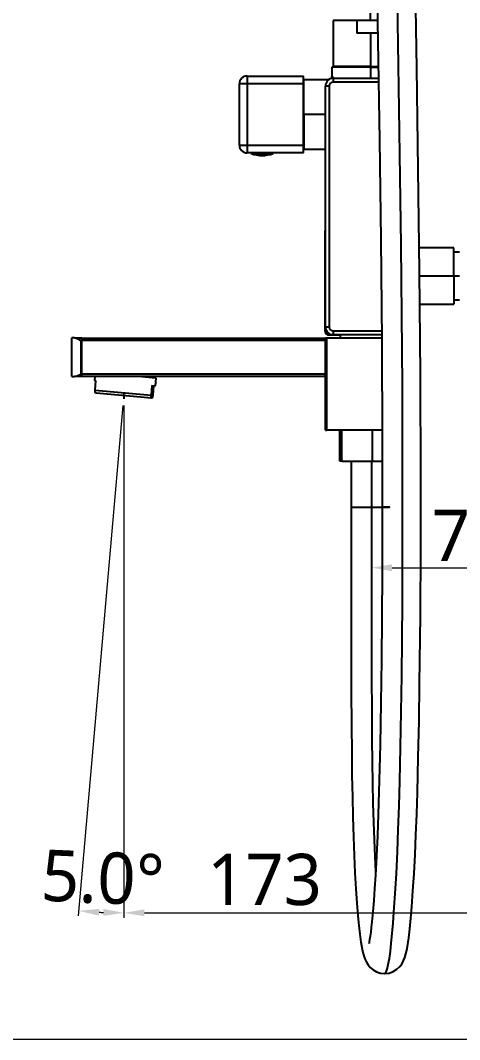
# Model space of a CAD drawing. Extents: x 5051 to 8526, y -300 to 2247.
# Drawn here: x 7120.6 to 7292, y 89.8 to 487.4 of the extents above; entities that cross this region are included whole.
import ezdxf

# ---------------------------------------------------------------- set-up
doc = ezdxf.new("R2010")
doc.units = 0
doc.header["$LTSCALE"] = 4
doc.header["$MEASUREMENT"] = 0
doc.header["$PDMODE"] = 3
doc.header["$PDSIZE"] = -10
doc.layers.get('0').update_dxf_attribs({"linetype": 'CONTINUOUS'})
doc.layers.get('DEFPOINTS').update_dxf_attribs({"linetype": 'CONTINUOUS'})
doc.layers.add('1', color=7, linetype='CONTINUOUS', true_color=0xffffff)
doc.layers.add('치수선', color=7, linetype='CONTINUOUS', lineweight=20)
doc.styles.add('Daelim Dimension', font='NanumGothic.ttf')
doc.dimstyles.new('DEFAULT', dxfattribs={"dimscale": 2, "dimtxt": 2, "dimasz": 2, "dimexe": 0, "dimexo": 2, "dimgap": 1, "dimtad": 1, "dimdec": 1, "dimzin": 9, "dimdsep": 46, "dimtxsty": 'Daelim Dimension', "dimcen": 0.5, "dimclrd": 252, "dimclre": 252, "dimclrt": 3, "dimadec": 1, "dimazin": 0, "dimtfac": 1, "dimtdec": 1, "dimtix": 1, "dimtmove": 0, "dimatfit": 3, "dimfxl": 1, "dimtolj": 1, "dimtzin": 1, "dimlwd": 9, "dimlwe": 9, "dimarcsym": 0})

# ---------------------------------------------------------------- blocks, each defined once
blk = doc.blocks.new('*D10')
at = {"color": 5, "lineweight": 9, "ltscale": 0.5, "transparency": 16777216}
for p, q in [((7257.62, 293.49), (7257.62, 271.9)), ((7334.49, 293.49), (7334.49, 271.9)), ((7265.62, 273.9), (7326.49, 273.9))]:
    blk.add_line(p, q, dxfattribs=at)
at = {"color": 5, "ltscale": 0.5, "transparency": 16777216}
for points in [[(7265.62, 275.23), (7265.62, 272.56), (7257.62, 273.9)], [(7326.49, 275.23), (7326.49, 272.56), (7334.49, 273.9)]]:
    blk.add_solid(points, dxfattribs=at)
at = {"layer": 'DEFPOINTS', "color": 0, "ltscale": 0.5, "transparency": 16777216}
for p in [(7257.62, 297.49), (7334.49, 297.49), (7334.49, 273.9)]:
    blk.add_point(p, dxfattribs=at)
at = {"color": 7, "ltscale": 0.5, "transparency": 16777216, "insert": (7296.05, 286.57), "char_height": 20, "attachment_point": 5, "style": 'Daelim Dimension'}
blk.add_mtext('\\A1;77', dxfattribs=at)
blk = doc.blocks.new('*D11')
at = {"color": 5, "lineweight": 9, "ltscale": 0.5, "transparency": 16777216}
for p, q in [((7161, 337.14), (7161, 137.26)), ((7334.49, 293.49), (7334.49, 137.26)), ((7169, 139.26), (7326.49, 139.26))]:
    blk.add_line(p, q, dxfattribs=at)
at = {"color": 5, "ltscale": 0.5, "transparency": 16777216}
for points in [[(7169, 140.6), (7169, 137.93), (7161, 139.26)], [(7326.49, 140.6), (7326.49, 137.93), (7334.49, 139.26)]]:
    blk.add_solid(points, dxfattribs=at)
at = {"layer": 'DEFPOINTS', "color": 0, "ltscale": 0.5, "transparency": 16777216}
for p in [(7161, 341.14), (7334.49, 297.49), (7334.49, 139.26)]:
    blk.add_point(p, dxfattribs=at)
at = {"color": 7, "ltscale": 0.5, "transparency": 16777216, "insert": (7215.89, 152.17), "char_height": 20, "attachment_point": 5, "style": 'Daelim Dimension'}
blk.add_mtext('\\A1;173', dxfattribs=at)
blk = doc.blocks.new('*D12')
at = {"color": 5, "lineweight": 9, "ltscale": 0.5, "transparency": 16777216}
for p, q in [((7160.65, 337.16), (7143.23, 138.04)), ((7161, 335.73), (7161, 137.26))]:
    blk.add_line(p, q, dxfattribs=at)
blk.add_arc((7161, 341.14), 201.88, 267.2706, 267.7294, dxfattribs=at)
at = {"color": 5, "ltscale": 0.5, "transparency": 16777216}
for points in [[(7151.3, 138.16), (7151.48, 140.82), (7143.41, 140.03)], [(7153.03, 140.76), (7152.98, 138.09), (7161, 139.26)]]:
    blk.add_solid(points, dxfattribs=at)
at = {"layer": 'DEFPOINTS', "color": 0, "ltscale": 0.5, "transparency": 16777216}
for p in [(7161.09, 342.14), (7161, 341.14), (7161, 341.14), (7161, 339.73), (7149.26, 139.61)]:
    blk.add_point(p, dxfattribs=at)
at = {"color": 7, "ltscale": 0.5, "transparency": 16777216, "insert": (7152.78, 152.82), "char_height": 20, "attachment_point": 5, "rotation": 357.5, "style": 'Daelim Dimension'}
blk.add_mtext('\\A1;5.0°', dxfattribs=at)
blk = doc.blocks.new('*D13')
at = {"color": 5, "lineweight": 9, "ltscale": 0.5, "transparency": 16777216}
for p, q in [((7201.17, 1456.89), (7561.31, 1456.89)), ((7559.31, 1448.89), (7559.31, 360.44)), ((7359.22, 352.44), (7561.31, 352.44))]:
    blk.add_line(p, q, dxfattribs=at)
at = {"color": 5, "ltscale": 0.5, "transparency": 16777216}
for points in [[(7557.97, 1448.89), (7560.64, 1448.89), (7559.31, 1456.89)], [(7557.97, 360.44), (7560.64, 360.44), (7559.31, 352.44)]]:
    blk.add_solid(points, dxfattribs=at)
at = {"layer": 'DEFPOINTS', "color": 0, "ltscale": 0.5, "transparency": 16777216}
for p in [(7197.17, 1456.89), (7355.22, 352.44), (7559.31, 352.44)]:
    blk.add_point(p, dxfattribs=at)
at = {"color": 7, "ltscale": 0.5, "transparency": 16777216, "insert": (7543.6, 904.66), "char_height": 20, "attachment_point": 5, "rotation": 90, "style": 'Daelim Dimension'}
blk.add_mtext('\\A1;(1100)', dxfattribs=at)

msp = doc.modelspace()

# ---------------------------------------------------------------- linework, layer by layer
at = {"ltscale": 0.5}
for q in [(7161.09, 342.14), (7161, 339.73)]:
    msp.add_line((7161, 341.14), q, dxfattribs=at)
at = {"layer": '1', "color": 7, "linetype": 'Continuous'}
for p, q in [((7257.17, 487.39), (7257.17, 649.14)), ((7251.88, 487.39), (7242.67, 487.39)), ((7242.67, 487.39), (7242.67, 469.39)), ((7259.91, 487.39), (7251.88, 487.39)), ((7251.88, 487.39), (7251.88, 482.39)), ((7257.17, 482.39), (7251.88, 482.39)), ((7257.17, 482.39), (7257.17, 469.39)), ((7260.03, 482.39), (7257.17, 482.39)), ((7257.17, 469.19), (7242.17, 469.19)), ((7242.17, 469.19), (7242.17, 465.68)), ((7257.17, 469.39), (7242.67, 469.39)), ((7245.32, 469.39), (7245.32, 469.19)), ((7257.17, 469.39), (7260.23, 469.39)), ((7257.17, 469.39), (7257.17, 469.19)), ((7257.17, 469.19), (7260.25, 469.19)), ((7257.17, 469.19), (7257.17, 464.79)), ((7209.07, 465.69), (7231.07, 465.69)), ((7209.07, 465.69), (7209.07, 462.69)), ((7231.07, 462.69), (7231.07, 465.69)), ((7209.07, 462.69), (7206.07, 462.69)), ((7206.07, 438.69), (7206.07, 462.69)), ((7231.07, 462.69), (7209.07, 462.69)), ((7209.07, 462.69), (7209.07, 438.69)), ((7231.07, 438.69), (7231.07, 462.69)), ((7231.17, 450.69), (7231.17, 464.19)), ((7240.67, 464.19), (7231.17, 464.19)), ((7239.62, 367.79), (7239.62, 461.79)), ((7241.12, 461.79), (7239.62, 461.79)), ((7241.12, 461.79), (7241.12, 367.79)), ((7242.62, 464.79), (7260.29, 464.79)), ((7242.62, 464.79), (7242.62, 463.29)), ((7260.31, 463.29), (7242.62, 463.29)), ((7239.62, 450.69), (7231.17, 450.69)), ((7231.17, 450.69), (7231.17, 437.19)), ((7206.07, 438.69), (7209.07, 438.69)), ((7209.07, 438.69), (7209.07, 435.69)), ((7209.07, 438.69), (7231.07, 438.69)), ((7231.07, 439.19), (7231.17, 439.09)), ((7231.07, 435.69), (7231.07, 438.69)), ((7231.07, 435.69), (7209.07, 435.69)), ((7210.72, 435.49), (7210.72, 435.69)), ((7210.72, 435.49), (7219.22, 435.49)), ((7219.22, 435.49), (7219.22, 435.69)), ((7231.17, 437.19), (7239.62, 437.19)), ((7239.57, 366.09), (7239.57, 405.29)), ((7289.67, 398.69), (7276.21, 398.69)), ((7289.67, 387.69), (7289.67, 398.69)), ((7291.97, 396.94), (7289.67, 396.94)), ((7276.34, 387.69), (7289.67, 387.69)), ((7289.67, 387.69), (7291.97, 387.69)), ((7289.67, 387.69), (7289.67, 376.69)), ((7289.67, 378.44), (7291.97, 378.44)), ((7276.44, 376.69), (7289.67, 376.69)), ((7239.62, 367.79), (7241.12, 367.79)), ((7239.67, 367.24), (7239.67, 366.19)), ((7242.62, 366.29), (7261.53, 366.29)), ((7242.62, 366.29), (7242.62, 364.79)), ((7141.78, 363.54), (7140.67, 363.54)), ((7140.67, 348.44), (7140.67, 363.54)), ((7141.78, 363.54), (7144.67, 363.54)), ((7144.67, 362.54), (7144.27, 362.54)), ((7144.27, 362.54), (7144.27, 349.44)), ((7144.67, 362.54), (7144.67, 363.54)), ((7144.67, 363.49), (7239.67, 363.49)), ((7144.67, 349.44), (7144.67, 362.54)), ((7239.67, 362.49), (7144.67, 362.49)), ((7239.67, 363.35), (7239.67, 363.49)), ((7240.17, 363.49), (7239.67, 363.49)), ((7239.67, 362.49), (7239.67, 363.35)), ((7239.67, 349.49), (7239.67, 362.49)), ((7261.56, 363.49), (7240.17, 363.49)), ((7240.17, 327.49), (7240.17, 363.49)), ((7245.37, 364.59), (7241.07, 364.59)), ((7261.55, 364.69), (7241.17, 364.69)), ((7261.54, 364.79), (7242.62, 364.79)), ((7245.37, 364.69), (7245.37, 363.49)), ((7140.67, 348.44), (7141.78, 348.44)), ((7144.67, 348.44), (7141.78, 348.44)), ((7144.27, 349.44), (7144.67, 349.44)), ((7144.67, 349.49), (7239.67, 349.49)), ((7144.67, 348.44), (7144.67, 349.44)), ((7239.67, 348.49), (7144.67, 348.49)), ((7149.72, 348.49), (7149.59, 346.96)), ((7149.59, 346.96), (7150.12, 346.91)), ((7149.79, 343.13), (7150.12, 346.91)), ((7173.51, 347.88), (7166.58, 348.49)), ((7172.56, 348.49), (7172.52, 347.97)), ((7172.56, 347.96), (7172.61, 348.49)), ((7173.51, 347.88), (7173.25, 344.89)), ((7173.3, 344.89), (7173.56, 347.88)), ((7173.51, 347.88), (7173.56, 347.88)), ((7239.67, 348.62), (7239.67, 349.49)), ((7239.67, 327.49), (7239.67, 348.62)), ((7149.79, 343.13), (7171.62, 341.22)), ((7150.17, 342.09), (7171.84, 340.2)), ((7171.95, 345), (7171.62, 341.22)), ((7171.95, 345), (7173.25, 344.89)), ((7172.43, 341.15), (7172.76, 344.93)), ((7173.3, 344.89), (7173.25, 344.89)), ((7239.67, 327.49), (7240.17, 327.49)), ((7261.76, 327.49), (7240.17, 327.49)), ((7245.29, 315.49), (7245.29, 327.49)), ((7246.09, 315.49), (7246.09, 327.49)), ((7257.97, 315.49), (7257.97, 327.49)), ((7246.09, 315.49), (7245.29, 315.49)), ((7246.09, 315.49), (7257.97, 315.49)), ((7249.67, 315.49), (7249.67, 297.49)), ((7257.62, 315.49), (7257.62, 297.49)), ((7257.97, 315.49), (7261.79, 315.49))]:
    msp.add_line(p, q, dxfattribs=at)
for points in [[(7259.39, 517.58, 0), (7260.05, 479.29, 0), (7260.66, 440.75, 0), (7261.18, 401.85, 0), (7261.57, 362.52, 0), (7261.78, 322.84, 0), (7261.81, 305.77, 0), (7261.8, 288.69, 0), (7261.74, 271.64, 0), (7261.64, 254.65, 0), (7261.49, 237.78, 0), (7261.26, 221.12, 0), (7260.96, 204.81, 0), (7260.74, 195.53, 0), (7260.49, 186.48, 0), (7260.21, 177.73, 0), (7259.88, 169.35, 0), (7259.52, 161.41, 0), (7259.13, 153.99, 0), (7258.81, 148.82, 0), (7258.47, 144.03, 0), (7258.12, 139.65, 0), (7257.75, 135.72, 0), (7257.52, 133.61, 0), (7257.29, 131.71, 0), (7257.07, 130.11, 0), (7256.88, 128.85, 0), (7256.74, 127.95, 0), (7256.69, 127.59, 0), (7256.67, 127.37, 0), (7256.68, 127.33, 0), (7256.68, 127.31, 0), (7256.69, 127.3, 0)], [(7262.72, 115.58, 0), (7264.47, 115.79, 0), (7266.1, 116.38, 0), (7267.54, 117.26, 0), (7268.7, 118.36, 0), (7269.56, 119.55, 0), (7270.13, 120.61, 0), (7270.62, 121.9, 0), (7271.01, 123.23, 0), (7271.34, 124.66, 0), (7271.63, 126.18, 0), (7272.13, 129.46, 0), (7272.55, 133.07, 0), (7272.96, 137.15, 0), (7273.34, 141.66, 0), (7273.78, 147.89, 0), (7274.19, 154.67, 0), (7274.57, 161.96, 0), (7274.91, 169.69, 0), (7275.22, 177.8, 0), (7275.49, 186.23, 0), (7275.86, 200, 0), (7276.15, 214.22, 0), (7276.38, 228.76, 0), (7276.65, 255.18, 0), (7276.78, 281.9, 0), (7276.81, 308.71, 0), (7276.66, 349.26, 0), (7276.32, 389.49, 0), (7275.83, 429.3, 0), (7275.23, 468.69, 0), (7274.57, 507.8, 0)], [(7262.72, 115.58, 0), (7262.98, 115.67, 0), (7263.23, 115.99, 0), (7263.49, 116.54, 0), (7263.74, 117.3, 0), (7264.15, 119.07, 0), (7264.56, 121.4, 0), (7264.95, 124.22, 0), (7265.33, 127.49, 0), (7265.7, 131.16, 0), (7266.04, 135.19, 0), (7266.37, 139.54, 0), (7266.85, 146.82, 0), (7267.29, 154.67, 0), (7267.68, 163.02, 0), (7268.02, 171.82, 0), (7268.33, 181.02, 0), (7268.61, 190.57, 0), (7268.92, 203.87, 0), (7269.17, 217.61, 0), (7269.37, 231.69, 0), (7269.53, 245.99, 0), (7269.64, 260.43, 0), (7269.75, 288.83, 0), (7269.75, 316.84, 0), (7269.64, 344.89, 0), (7269.44, 372.5, 0), (7269.17, 399.67, 0), (7268.83, 426.42, 0), (7268.45, 452.76, 0), (7268.04, 478.24, 0), (7267.61, 503.34, 0)], [(7242.17, 465.7, 0), (7242.02, 465.05, 0), (7241.72, 464.62, 0)], [(7242.17, 465.69, 0), (7242.17, 465.69, 0), (7242.17, 465.69, 0), (7242.17, 465.69, 0), (7242.17, 465.68, 0), (7242.21, 465.63, 0), (7242.9, 464.8, 0)], [(7231.32, 462.15, 0), (7231.18, 462.12, 0), (7231.07, 462.12, 0)], [(7231.17, 453.07, 0), (7231.13, 455.39, 0), (7231.11, 456.78, 0), (7231.09, 458.06, 0), (7231.07, 459.21, 0)], [(7231.14, 450.69, 0), (7231.1, 450.69, 0), (7231.07, 450.69, 0)], [(7231.17, 447.38, 0), (7231.15, 449.21, 0), (7231.14, 450.69, 0)], [(7141.78, 363.54, 0), (7142.42, 363.41, 0), (7143.12, 363.12, 0), (7144.27, 362.54, 0)], [(7141.78, 348.44, 0), (7142.42, 348.57, 0), (7143.12, 348.85, 0), (7144.27, 349.44, 0)], [(7150.1, 342.1, 0), (7149.94, 342.15, 0), (7149.81, 342.4, 0), (7149.79, 343.13, 0)], [(7150.11, 342.1, 0), (7150.11, 342.1, 0), (7150.1, 342.1, 0)], [(7150.11, 342.1, 0), (7150.11, 342.1, 0), (7150.11, 342.1, 0), (7150.12, 342.1, 0), (7150.12, 342.1, 0), (7150.12, 342.1, 0), (7150.12, 342.1, 0), (7150.12, 342.1, 0), (7150.13, 342.1, 0), (7150.13, 342.1, 0), (7150.13, 342.1, 0), (7150.13, 342.1, 0), (7150.13, 342.1, 0), (7150.14, 342.1, 0), (7150.14, 342.1, 0), (7150.14, 342.1, 0), (7150.14, 342.1, 0), (7150.14, 342.1, 0), (7150.15, 342.1, 0), (7150.15, 342.1, 0), (7150.15, 342.1, 0), (7150.15, 342.09, 0), (7150.15, 342.09, 0), (7150.16, 342.09, 0), (7150.16, 342.09, 0), (7150.16, 342.09, 0), (7150.16, 342.09, 0), (7150.16, 342.09, 0), (7150.17, 342.09, 0), (7150.17, 342.09, 0), (7150.17, 342.09, 0), (7150.17, 342.09, 0), (7150.17, 342.09, 0), (7150.18, 342.09, 0), (7150.18, 342.09, 0), (7150.18, 342.09, 0), (7150.18, 342.09, 0), (7150.18, 342.09, 0), (7150.18, 342.09, 0), (7150.19, 342.09, 0), (7150.19, 342.09, 0), (7150.19, 342.09, 0), (7150.19, 342.09, 0), (7150.19, 342.09, 0), (7150.2, 342.09, 0), (7150.2, 342.09, 0), (7150.2, 342.09, 0), (7150.2, 342.09, 0), (7150.2, 342.09, 0), (7150.21, 342.09, 0), (7150.21, 342.09, 0)], [(7171.94, 340.19, 0), (7171.78, 340.23, 0), (7171.64, 340.48, 0), (7171.62, 341.22, 0)], [(7171.94, 340.19, 0), (7171.94, 340.19, 0), (7171.95, 340.19, 0)], [(7171.95, 340.19, 0), (7172.11, 340.21, 0), (7172.29, 340.44, 0), (7172.43, 341.15, 0)], [(7249.67, 297.49, 0), (7249.65, 273.33, 0), (7249.65, 249.18, 0), (7249.7, 225.05, 0), (7249.88, 201.08, 0), (7249.99, 192.78, 0), (7250.13, 184.6, 0), (7250.31, 176.62, 0), (7250.53, 168.91, 0), (7250.79, 161.58, 0), (7251.09, 154.86, 0), (7251.44, 148.67, 0), (7251.82, 143.09, 0), (7252.23, 138.1, 0), (7252.61, 134.28, 0), (7253.02, 130.88, 0), (7253.45, 127.88, 0), (7253.96, 125.07, 0), (7254.27, 123.74, 0), (7254.63, 122.47, 0), (7255.05, 121.29, 0), (7255.65, 120, 0), (7256.27, 119.01, 0), (7257.12, 118, 0), (7258.22, 117.07, 0), (7259.55, 116.3, 0), (7261.07, 115.79, 0), (7262.72, 115.58, 0)], [(7249.67, 297.49, 0), (7249.67, 297.49, 0), (7249.67, 297.49, 0), (7249.67, 297.49, 0), (7249.67, 297.49, 0), (7249.67, 297.49, 0), (7249.67, 297.49, 0), (7249.67, 297.49, 0), (7249.7, 297.49, 0), (7250.27, 297.49, 0), (7257.62, 297.49, 0)], [(7257.62, 297.49, 0), (7257.61, 283.56, 0), (7257.61, 269.86, 0), (7257.6, 256.43, 0), (7257.61, 243.34, 0), (7257.64, 230.67, 0), (7257.69, 218.48, 0), (7257.78, 206.86, 0), (7257.88, 198.16, 0), (7258.01, 189.87, 0), (7258.17, 182.02, 0), (7258.37, 174.63, 0), (7258.6, 167.71, 0), (7258.87, 161.25, 0), (7259.19, 155.26, 0)], [(7257.62, 297.49, 0), (7264.57, 297.49, 0), (7264.66, 297.49, 0), (7264.67, 297.49, 0), (7264.67, 297.49, 0), (7264.67, 297.49, 0), (7264.67, 297.49, 0), (7264.67, 297.49, 0), (7264.66, 297.49, 0), (7264.36, 297.49, 0), (7261.89, 297.49, 0)]]:
    msp.add_polyline3d(points, dxfattribs=at)
for centre, radius, start, end in [((7209.07, 462.69), 3, 90, 180), ((7242.62, 461.79), 3, 90, 180), ((7242.62, 461.79), 1.5, 90, 180), ((7209.07, 438.69), 3, 180, 270), ((7214.97, 446.37), 11.69, 248.6793, 270), ((7214.97, 446.37), 11.69, 270, 291.3207), ((7241.07, 405.29), 1.5, 165.1641, 180), ((7241.07, 366.09), 1.5, 180, 270), ((7242.62, 367.79), 3, 180, 270), ((7241.17, 366.19), 1.5, 180, 270), ((7242.62, 367.79), 1.5, 180, 270)]:
    msp.add_arc(centre, radius, start, end, dxfattribs=at)
at = {"layer": '치수선'}
msp.add_line((7334.49, 89.81), (5730.22, 89.81), dxfattribs=at)

# ---------------------------------------------------------------- dimensions: what is measured, and where the dimension line sits
at = {"color": 5, "ltscale": 0.5}
dim = msp.add_linear_dim(base=(7559.31, 352.44), p1=(7197.17, 1456.89), p2=(7355.22, 352.44), angle=90, text='(1100)', dimstyle='DEFAULT', override={"dimtxt": 10, "dimasz": 4, "dimexe": 1, "dimdec": 0, "dimclrd": 5, "dimclre": 5, "dimclrt": 7}, dxfattribs=at)
dim.commit()
dim.dimension.update_dxf_attribs({"geometry": '*D13', "text_midpoint": (7543.6, 904.66)})
dim = msp.add_angular_dim_2l(base=(7149.2643, 139.6064), line1=((7161.0025, 341.1439), (7161.0896, 342.1401)), line2=((7161.0025, 341.1439), (7161.0025, 339.7291)), dimstyle='DEFAULT', override={"dimtxt": 10, "dimasz": 4, "dimexe": 1, "dimdec": 0, "dimclrd": 5, "dimclre": 5, "dimclrt": 7}, dxfattribs=at)
dim.commit()
dim.dimension.update_dxf_attribs({"geometry": '*D12', "text_midpoint": (7152.78, 152.8176)})
dim = msp.add_linear_dim(base=(7334.49, 139.26), p1=(7161, 341.14), p2=(7334.49, 297.49), dimstyle='DEFAULT', override={"dimtxt": 10, "dimasz": 4, "dimexe": 1, "dimdec": 0, "dimclrd": 5, "dimclre": 5, "dimclrt": 7}, dxfattribs=at)
dim.commit()
dim.dimension.update_dxf_attribs({"geometry": '*D11', "text_midpoint": (7215.89, 139.26), "dimtype": 160})
dim = msp.add_linear_dim(base=(7334.49, 273.9), p1=(7257.62, 297.49), p2=(7334.49, 297.49), dimstyle='DEFAULT', override={"dimtxt": 10, "dimasz": 4, "dimexe": 1, "dimdec": 0, "dimclrd": 5, "dimclre": 5, "dimclrt": 7}, dxfattribs=at)
dim.commit()
dim.dimension.update_dxf_attribs({"geometry": '*D10', "text_midpoint": (7296.05, 286.57)})

doc.saveas('drawing.dxf')
